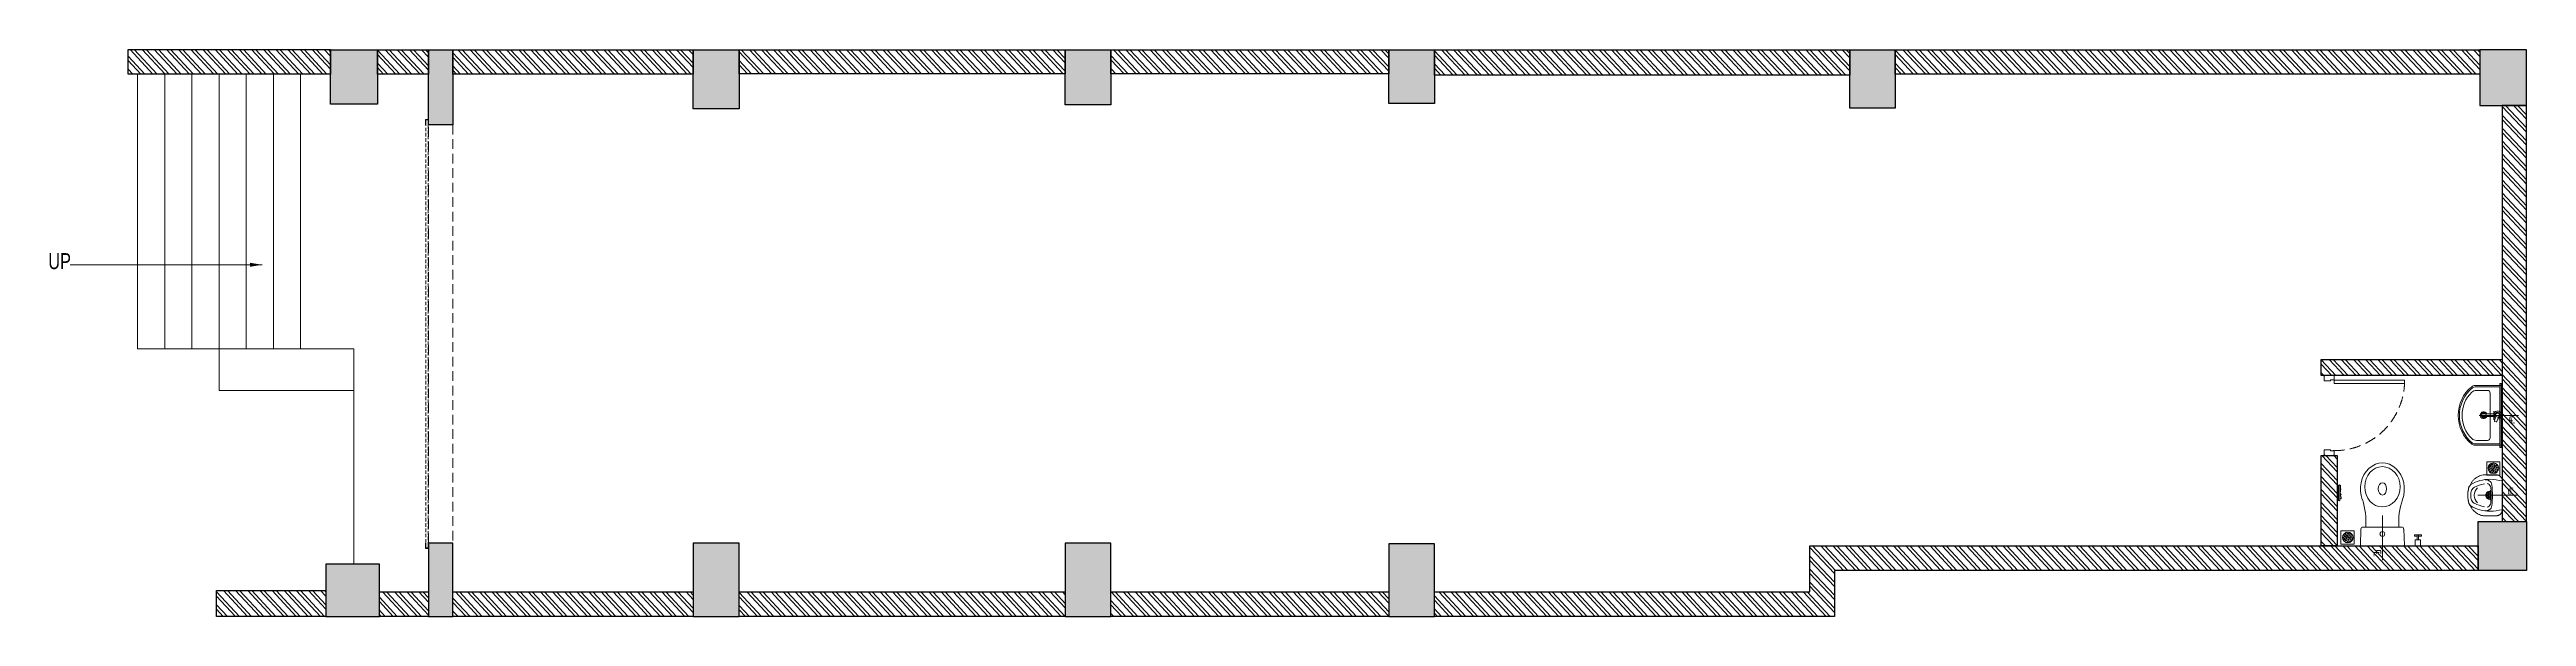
# Model space of a CAD drawing. Header units: feet. Extents: x -23263 to 0, y -432 to 4889.
import ezdxf

# ---------------------------------------------------------------- set-up
doc = ezdxf.new("R2010")
doc.units = ezdxf.units.FT
doc.header["$LTSCALE"] = 33
doc.header["$MEASUREMENT"] = 0
for name, pattern in [('a_p6_plan_L18$0$HIDDEN', [0.375, 0.25, -0.125]), ('CENTER', [2, 1.25, -0.25, 0.25, -0.25]), ('DOT2', [0.125, 0, -0.125]), ('HIDDEN', [9.525, 6.35, -3.175]), ('HIDDEN2', [4.7625, 3.175, -1.5875]), ('HIDDENX2', [0.75, 0.5, -0.25])]:
    doc.linetypes.add(name, pattern=pattern)
for name, color, linetype, lineweight in [('A-shutter', 8, 'Continuous', 18), ('beam', 90, 'Continuous', 9), ('centerline-toilets', 2, 'CENTER', 13), ('Door', 2, 'Continuous', 13), ('ele', 252, 'Continuous', 13), ('Fhitting', 152, 'Continuous', 30), ('LENS-DOOR', 34, 'Continuous', 20), ('LN-HATCH', 251, 'Continuous', 0), ('Mirror', 150, 'Continuous', 20), ('Panelling', 65, 'Continuous', 18), ('PARTITION', 22, 'Continuous', 30), ('rolling shutter', 1, 'Continuous', 5), ('Steps', 4, 'Continuous', 9), ('Toilet', 5, 'Continuous', 9)]:
    doc.layers.add(name, color=color, linetype=linetype, lineweight=lineweight)
doc.layers.add('A-WALL', color=1, linetype='Continuous')
doc.layers.add('column', color=10, linetype='Continuous')
doc.styles.get("Standard").update_dxf_attribs({"font": 'GILC____.TTF'})
doc.dimstyles.new('01', dxfattribs={"dimtxt": 150, "dimasz": 115, "dimexe": 115, "dimexo": 115, "dimgap": 115, "dimtad": 0, "dimdec": 0, "dimzin": 0, "dimdsep": 46, "dimtxsty": 'Standard', "dimblk": 'ARCHTICK', "dimcen": 115, "dimdle": 115, "dimclrd": 256, "dimclre": 256, "dimclrt": 256, "dimadec": 0, "dimazin": 0, "dimtfac": 1, "dimtdec": 0, "dimtofl": 0, "dimtmove": 1, "dimatfit": 3, "dimfxl": 1, "dimtolj": 1, "dimtzin": 0, "dimlwd": -1, "dimlwe": -1, "dimarcsym": 0})

# ---------------------------------------------------------------- blocks, each defined once
blk = doc.blocks.new('_ArchTick')
at = {"const_width": 0.15}
blk.add_lwpolyline([(-0.5, -0.5), (0.5, 0.5)], dxfattribs=at)
blk = doc.blocks.new('*U10')
at = {"layer": 'A-shutter', "color": 5, "ltscale": 10}
for points in [[(41039715, -1561539), (41039715, -1561544), (41039670, -1561544), (41039670, -1561564), (41039715, -1561564), (41039715, -1561569), (41039665, -1561569), (41039665, -1561539)], [(41043641, -1561539), (41043641, -1561544), (41043686, -1561544), (41043686, -1561564), (41043641, -1561564), (41043641, -1561569), (41043691, -1561569), (41043691, -1561539)]]:
    blk.add_lwpolyline(points, close=True, dxfattribs=at)
at = {"layer": 'A-shutter', "color": 5, "linetype": 'HIDDENX2', "ltscale": 2}
blk.add_lwpolyline([(41039670, -1561544), (41039670, -1561564), (41043686, -1561564), (41043686, -1561544)], close=True, dxfattribs=at)
blk = doc.blocks.new('DLF-RSP-AR-CD-DWG-4DT-3113$0$X-TYPICAL TOILET UPPER FLOORS - 02$0$urinals')
at = {"layer": 'Toilet'}
for p, q in [((0, -16), (0, 8)), ((-46, -115), (46, -115)), ((0, -105), (0, -161))]:
    blk.add_line(p, q, dxfattribs=at)
blk.add_lwpolyline([(135, 0), (-135, 0, 0.036949), (-150, -116, 0.138094), (-100, -297, 0.221721), (-52, -318, 0.062656), (0, -325, 0.062656), (52, -318, 0.221721), (100, -297, 0.138094), (150, -116, 0.036949)], format="xyb", close=True, dxfattribs=at)
for centre, radius, start, end in [((-91, -153), 53.8, 148.4868, 188.6401), ((-94, -145), 47.1, 93.3708, 154.4824), ((-71, -150), 40.2, 106.7016, 169.725), ((414, -38), 538, 193.994, 204.5632), ((3, -1238), 1145, 90.1625, 95.0265), ((-51, -225), 119, 89.5454, 105.8857), ((0, -996), 891, 89.9918, 93.182), ((0, -115), 40, 167.428, 12.572), ((0, -115), 33, 164.1814, 15.8186), ((0, -115), 32, 163.6049, 16.3951), ((0, -115), 22.6, 155.6653, 24.3347), ((0, -115), 14.7, 139.9109, 40.0891), ((-3, -1238), 1145, 84.9735, 89.8375), ((0, -996), 891, 86.818, 90.0082), ((51, -225), 119, 74.1143, 90.4546), ((-414, -38), 538, 335.4368, 346.006), ((71, -150), 40.2, 10.275, 73.2984), ((94, -145), 47.1, 25.5176, 86.6292), ((91, -153), 53.8, 351.3599, 31.5132), ((-30, -241), 50, 204.5632, 250.4606), ((-2, -165), 97.6, 225, 270.9552), ((-2, -161), 135, 250.4606, 270.6492), ((2, -165), 97.6, 269.0448, 315), ((2, -161), 135, 269.3508, 289.5394), ((30, -241), 50, 289.5394, 335.4368)]:
    blk.add_arc(centre, radius, start, end, dxfattribs=at)
blk.add_open_spline([(135, 0), (105, 0), (76, 0), (-13, 0), (-73, 0), (-133, 0), (-133, 0), (-134, 0), (-134, 0), (-135, 0), (-135, 0), (-135, 0), (-135, 0), (-135, 0), (-135, 0), (-135, 0), (-135, 0), (-135, 0), (-135, 0), (-135, 0), (-135, 0), (-135, 0), (-135, 0), (-136, 0), (-136, 0), (-136, 0), (-137, 0), (-138, 0), (-138, 0), (-141, 0), (-142, 0), (-146, -1), (-149, -2), (-155, -3), (-158, -5), (-163, -7), (-166, -9), (-171, -13), (-173, -15), (-178, -19), (-180, -22), (-184, -27), (-185, -29), (-188, -35), (-189, -38), (-191, -43), (-191, -46), (-192, -50), (-192, -51), (-192, -52), (-192, -54), (-193, -56), (-193, -56), (-193, -57), (-193, -57), (-193, -57), (-193, -57), (-193, -57), (-193, -57), (-193, -57), (-193, -57), (-193, -58), (-193, -58), (-193, -58), (-193, -58), (-193, -58), (-193, -58), (-193, -58), (-193, -59), (-193, -59), (-193, -60), (-193, -61), (-193, -62), (-193, -65), (-193, -66), (-193, -72), (-193, -75), (-193, -86), (-193, -93), (-193, -114), (-193, -128), (-193, -146), (-193, -145), (-193, -149), (-193, -150), (-193, -154), (-193, -156), (-193, -159), (-193, -159), (-193, -159), (-193, -159), (-193, -160), (-193, -160), (-193, -160), (-193, -160), (-193, -160), (-193, -160), (-193, -160), (-193, -160), (-193, -160), (-193, -160), (-193, -160), (-193, -161), (-193, -161), (-193, -161), (-193, -162), (-193, -162), (-192, -164), (-192, -165), (-192, -168), (-192, -170), (-192, -176), (-191, -180), (-189, -191), (-188, -198), (-183, -212), (-180, -219), (-173, -233), (-169, -240), (-159, -253), (-154, -259), (-142, -271), (-136, -277), (-123, -287), (-115, -292), (-101, -301), (-93, -305), (-77, -311), (-69, -314), (-53, -319), (-44, -321), (-28, -323), (-20, -324), (-9, -325), (-7, -325), (-3, -325), (-1, -325), (2, -325), (4, -325), (8, -325), (11, -325), (21, -324), (27, -323), (42, -321), (50, -319), (67, -315), (75, -312), (92, -305), (100, -301), (115, -292), (123, -288), (136, -277), (143, -271), (155, -259), (160, -252), (170, -238), (174, -231), (181, -217), (184, -210), (188, -195), (190, -188), (191, -179), (191, -178), (192, -174), (192, -171), (192, -168), (192, -167), (192, -164), (192, -162), (192, -160), (192, -160), (192, -160), (192, -160), (192, -160), (192, -159), (192, -159), (192, -159), (192, -158), (192, -157), (192, -156), (192, -155), (192, -152), (192, -150), (192, -143), (192, -144), (192, -132), (192, -124), (192, -99), (192, -82), (192, -65), (192, -64), (192, -62), (192, -60), (192, -58), (192, -58), (192, -57), (192, -57), (192, -57), (192, -57), (192, -57), (192, -57), (192, -57), (192, -57), (192, -57), (192, -57), (192, -56), (192, -56), (192, -55), (192, -55), (192, -53), (192, -52), (192, -48), (191, -46), (190, -40), (189, -37), (186, -31), (184, -28), (180, -22), (178, -19), (173, -14), (170, -12), (164, -8), (161, -6), (155, -3), (151, -2), (145, -1), (142, 0), (137, 0), (136, 0), (135, 0)], degree=3, knots=[0, 0, 0, 0, 0.329607, 0.329607, 0.988822, 0.988822, 0.996691, 0.996691, 0.998638, 0.998638, 0.99992, 0.99992, 1.000227, 1.000227, 1.000534, 1.000534, 1.001148, 1.001148, 1.002375, 1.002375, 1.00483, 1.00483, 1.009739, 1.009739, 1.019558, 1.019558, 1.039196, 1.039196, 1.078472, 1.078472, 1.157024, 1.157024, 1.314128, 1.314128, 1.471232, 1.471232, 1.628335, 1.628335, 1.785439, 1.785439, 1.942543, 1.942543, 2.099647, 2.099647, 2.256751, 2.256751, 2.413855, 2.413855, 2.450944, 2.450944, 2.525122, 2.525122, 2.556641, 2.556641, 2.563699, 2.563699, 2.567479, 2.567479, 2.57001, 2.57001, 2.570783, 2.570783, 2.572328, 2.572328, 2.573873, 2.573873, 2.576964, 2.576964, 2.583145, 2.583145, 2.595507, 2.595507, 2.620232, 2.620232, 2.669681, 2.669681, 2.76858, 2.76858, 2.966376, 2.966376, 3.36197, 3.36197, 3.45996, 3.45996, 3.491387, 3.491387, 3.554241, 3.554241, 3.562213, 3.562213, 3.566829, 3.566829, 3.570018, 3.570018, 3.570684, 3.570684, 3.571294, 3.571294, 3.571904, 3.571904, 3.573124, 3.573124, 3.575564, 3.575564, 3.580444, 3.580444, 3.590203, 3.590203, 3.609723, 3.609723, 3.648762, 3.648762, 3.72684, 3.72684, 3.861362, 3.861362, 3.995884, 3.995884, 4.130406, 4.130406, 4.264928, 4.264928, 4.39945, 4.39945, 4.533972, 4.533972, 4.668494, 4.668494, 4.803016, 4.803016, 4.937539, 4.937539, 5.072061, 5.072061, 5.118026, 5.118026, 5.144558, 5.144558, 5.17109, 5.17109, 5.224154, 5.224154, 5.330281, 5.330281, 5.468863, 5.468863, 5.607445, 5.607445, 5.746027, 5.746027, 5.884609, 5.884609, 6.023191, 6.023191, 6.161773, 6.161773, 6.300355, 6.300355, 6.438937, 6.438937, 6.577519, 6.577519, 6.602876, 6.602876, 6.653589, 6.653589, 6.673028, 6.673028, 6.711906, 6.711906, 6.713712, 6.713712, 6.715518, 6.715518, 6.719129, 6.719129, 6.726351, 6.726351, 6.740796, 6.740796, 6.769686, 6.769686, 6.827466, 6.827466, 6.943027, 6.943027, 7.174147, 7.174147, 7.636387, 7.636387, 7.659394, 7.659394, 7.705407, 7.705407, 7.71212, 7.71212, 7.713128, 7.713128, 7.714137, 7.714137, 7.716153, 7.716153, 7.720185, 7.720185, 7.728249, 7.728249, 7.744378, 7.744378, 7.776636, 7.776636, 7.841152, 7.841152, 7.970184, 7.970184, 8.14844, 8.14844, 8.326696, 8.326696, 8.504953, 8.504953, 8.683209, 8.683209, 8.861465, 8.861465, 9.039722, 9.039722, 9.217978, 9.217978, 9.283185, 9.283185, 9.283185, 9.283185], dxfattribs=at)
blk = doc.blocks.new('jALI')
at = {"layer": 'Toilet', "ltscale": 5}
h = blk.add_hatch(dxfattribs=at)
h.set_pattern_fill('HEX', color=256, scale=50, angle=135, double=1)
h.set_pattern_definition([(135, (-344825.863, 460708.187), (-7.65465545, -7.65465545), [6.25, -12.5]), (255, (-344825.863, 460708.187), (10.4564538, -2.80179835), [6.25, -12.5]), (195, (-344830.282, 460712.606), (2.80179835, -10.4564538), [6.25, -12.5])])
edge = h.paths.add_edge_path()
edge.add_arc((-393188, 163648), 50, -90, 270)
blk.add_lwpolyline([(-393250, 163582), (-393126, 163582), (-393126, 163709), (-393250, 163709)], close=True, dxfattribs=at)
blk.add_circle((-393188, 163648), 50, dxfattribs=at)
blk = doc.blocks.new('Urinal')
at = {"layer": 'centerline-toilets', "linetype": 'HIDDEN', "ltscale": 10}
blk.add_line((0, 231), (0, -137), dxfattribs=at)
at = {"layer": 'Fhitting', "lineweight": 0, "ltscale": 0.5, "rotation": 180}
blk.add_blockref('DLF-RSP-AR-CD-DWG-4DT-3113$0$X-TYPICAL TOILET UPPER FLOORS - 02$0$urinals', (0, 0), dxfattribs=at)
at = {"layer": 'Fhitting', "lineweight": 0, "ltscale": 0.5, "xscale": -1, "rotation": 90}
blk.add_blockref('jALI', (163394, -393104), dxfattribs=at)
at = {"layer": 'centerline-toilets', "linetype": 'DOT2', "insert": (-31, -69), "char_height": 75, "width": 495.83, "attachment_point": 5, "rotation": 270}
blk.add_mtext('{\\fISOCPEUR|b0|i0|c0|p34;℄}', dxfattribs=at)
blk = doc.blocks.new('WC')
at = {"layer": 'centerline-toilets', "linetype": 'HIDDEN', "ltscale": 10}
blk.add_line((0, 286), (0, -135), dxfattribs=at)
at = {"layer": 'Toilet'}
for p, q in [((-419, 507), (-425, 507)), ((-425, 507), (-425, 489)), ((-419, 489), (-425, 489)), ((-419, 507), (-419, 489)), ((-419, 504), (-413, 504)), ((-419, 492), (-413, 492)), ((-413, 567), (-413, 429)), ((-401, 567), (-401, 429)), ((-206, 6), (-202, 157)), ((-200, 0), (200, 0)), ((181, 177), (-183, 177)), ((206, 6), (200, 157))]:
    blk.add_line(p, q, dxfattribs=at)
at = {"layer": 'Toilet', "ltscale": 100}
for p, q in [((366, 103), (300, 103)), ((300, 92), (300, 103)), ((326, 92), (300, 92)), ((307, 0), (307, 57)), ((359, 57), (307, 57)), ((326, 103), (326, 57)), ((340, 103), (340, 57)), ((366, 92), (340, 92)), ((359, 57), (359, 0)), ((366, 92), (366, 103)), ((359, 0), (307, 0))]:
    blk.add_line(p, q, dxfattribs=at)
at = {"layer": 'Toilet'}
blk.add_circle((0, 112), 22.9, dxfattribs=at)
for centre, radius, start, end in [((-407, 567), 6, 0, 180), ((-407, 429), 6, 180, 0), ((-776, 231), 622, 354.997, 19.0619), ((776, 226), 623, 160.5196, 184.5617), ((-200, 6), 5.72, 177.9546, 270), ((-182, 158), 19.3, 90.3509, 180.8981), ((180, 158), 19.3, 359.1019, 89.6491), ((200, 6), 5.72, 270, 2.0454)]:
    blk.add_arc(centre, radius, start, end, dxfattribs=at)
at = {"layer": 'Toilet', "extrusion": (0, 0, -1)}
for centre, major_axis, ratio, start_param, end_param in [((0, 534), (0, -245), 0.842028, 7.436326, 11.41323), ((0, 535), (0, -57.2), 0.7, 1.570796326794896, 7.853981633974482)]:
    blk.add_ellipse(centre, major_axis=major_axis, ratio=ratio, start_param=start_param, end_param=end_param, dxfattribs=at)
blk.add_ellipse((0, 555), major_axis=(0, -189), ratio=0.878788, dxfattribs=at)
at = {"layer": 'Toilet'}
blk.add_open_spline([(-401, 441), (-397, 441), (-384, 439), (-389, 459), (-396, 480), (-386, 478), (-386, 491), (-403, 487), (-385, 532), (-396, 547), (-391, 570), (-397, 569), (-401, 568)], degree=3, knots=[0, 0, 0, 0, 9.744972, 33.823887, 47.583551, 49.497915, 60.560502, 63.822284, 93.508019, 135.756925, 141.904352, 150.301906, 150.301906, 150.301906, 150.301906], dxfattribs=at)
at = {"layer": 'Fhitting', "lineweight": 0, "ltscale": 0.5, "rotation": 270}
blk.add_blockref('jALI', (-163973, -393109), dxfattribs=at)
at = {"layer": 'centerline-toilets', "linetype": 'DOT2', "insert": (-36, -57), "char_height": 85.83, "width": 567.4, "attachment_point": 5, "rotation": 270}
blk.add_mtext('{\\fISOCPEUR|b0|i0|c0|p34;℄}', dxfattribs=at)
blk = doc.blocks.new('Wash Basin')
at = {"layer": 'PARTITION', "lineweight": 9}
h = blk.add_hatch(dxfattribs=at)
h.set_pattern_fill('ANSI38', color=256, scale=70, angle=990, style=0, double=1)
h.set_pattern_definition([(315, (-64.7135, -33.325), (6.18718, 6.18718), []), (45, (-64.7135, -33.325), (6.18718, 18.56155), [21.875, -13.125])])
h.paths.add_polyline_path([(300, -22), (-300, -22), (-300, -34), (300, -34)])
at = {"layer": 'centerline-toilets', "linetype": 'HIDDEN', "ltscale": 10}
blk.add_line((0, -238), (0, 130), dxfattribs=at)
at = {"layer": 'Mirror', "ltscale": 0.5}
blk.add_lwpolyline([(-300, -34), (-300, -46), (300, -46), (300, -34)], close=True, dxfattribs=at)
at = {"layer": 'Panelling', "lineweight": 9}
blk.add_lwpolyline([(-300, -22), (-300, -34), (300, -34), (300, -22)], close=True, dxfattribs=at)
at = {"layer": 'Toilet', "ltscale": 100}
for p, q in [((-280, -32), (-280, -278)), ((-270, -22), (270, -22)), ((-268, -55), (-268, -278)), ((-258, -45), (258, -45)), ((-15, -89), (-15, -208)), ((11, -208), (11, -89)), ((268, -55), (268, -278)), ((280, -32), (280, -278))]:
    blk.add_line(p, q, dxfattribs=at)
blk.add_lwpolyline([(-235, -264, 0.191896), (-217, -309, 0.420236), (217, -309, 0.191896), (235, -264), (235, -161, 0.414214), (210, -136), (-210, -136, 0.414214), (-235, -161)], format="xyb", close=True, dxfattribs=at)
blk.add_lwpolyline([(41, -103), (-41, -103)], dxfattribs=at)
blk.add_lwpolyline([(23, -62), (58, -74, -0.414214), (61, -81), (58, -93, -0.414214), (50, -96), (16, -85)], format="xyb", dxfattribs=at)
for centre, radius in [((-2, -197), 22.5), ((-2, -67), 17.5)]:
    blk.add_circle(centre, radius, dxfattribs=at)
for centre, radius, start, end in [((-270, -32), 10, 90, 180), ((-258, -55), 10, 90, 180), ((-2, -197), 32.1, 113.0898, 66.246), ((-2, -197), 20.5, 128.0403, 237.2899), ((-2, -197), 20.5, 304.4733, 50.7332), ((258, -55), 10, 0, 90), ((270, -32), 10, 0, 90), ((-230, -278), 50, 180, 218.4461), ((0, -89), 348, 219.2826, 320.7174), ((-230, -278), 38, 180, 218.4461), ((0, -89), 336, 219.313, 320.687), ((230, -278), 38, 321.5539, 0), ((230, -278), 50, 321.5539, 0)]:
    blk.add_arc(centre, radius, start, end, dxfattribs=at)
for centre, major_axis, start_param, end_param in [((-2, -67), (0, 38.3), 4.720493, 9.081982), ((-2, -67), (-0.2, -25.6), 1.769108, 7.074098), ((-2, -208), (-9.04, 9.04), 0.785398, 3.926991), ((-2, -67), (0, 38.3), 3.484555, 4.083576)]:
    blk.add_ellipse(centre, major_axis=major_axis, ratio=1, start_param=start_param, end_param=end_param, dxfattribs=at)
at = {"layer": 'centerline-toilets', "linetype": 'DOT2', "insert": (33, 62), "char_height": 75, "width": 495.83, "attachment_point": 5, "rotation": 90}
blk.add_mtext('{\\fISOCPEUR|b0|i0|c0|p34;℄}', dxfattribs=at)
blk = doc.blocks.new('*U9')
at = {"layer": 'LENS-DOOR'}
for p, q in [((547492, 1778574), (547492, 1779235)), ((547523, 1779235), (547492, 1779235)), ((547523, 1779235), (547523, 1778574)), ((547447, 1778569), (547452, 1778569)), ((547447, 1778484), (547447, 1778569)), ((547447, 1778484), (547452, 1778484)), ((547452, 1778574), (547489, 1778574)), ((547452, 1778569), (547452, 1778574)), ((547452, 1778479), (547452, 1778484)), ((547452, 1778479), (547499, 1778479)), ((547489, 1778540), (547489, 1778574)), ((547489, 1778540), (547499, 1778540)), ((547523, 1778574), (547492, 1778574)), ((547499, 1778479), (547499, 1778540)), ((548145, 1778479), (548145, 1778540)), ((548156, 1778540), (548145, 1778540)), ((548192, 1778479), (548145, 1778479)), ((548192, 1778574), (548156, 1778574)), ((548156, 1778540), (548156, 1778574)), ((548192, 1778569), (548192, 1778574)), ((548197, 1778569), (548192, 1778569)), ((548192, 1778479), (548192, 1778484)), ((548197, 1778484), (548192, 1778484)), ((548197, 1778484), (548197, 1778569))]:
    blk.add_line(p, q, dxfattribs=at)
at = {"layer": 'LENS-DOOR', "color": 7, "linetype": 'HIDDEN2', "extrusion": (0, 0, -1)}
blk.add_ellipse((547492, 1778574), major_axis=(661, 0), ratio=1, start_param=-1.570791, end_param=0.051209, dxfattribs=at)

msp = doc.modelspace()

# ---------------------------------------------------------------- hatches: boundary and pattern name
at = {"layer": 'column'}
h = msp.add_hatch(color=8, dxfattribs=at)
h.dxf.hatch_style = 1
h.paths.add_polyline_path([(-5928, 4888), (-6355, 4888), (-6355, 4338), (-5928, 4338)])
h.paths.add_polyline_path([(-10256, 4888), (-10685, 4888), (-10685, 4383), (-10256, 4383)])
h.paths.add_polyline_path([(-16786, 4888), (-17219, 4888), (-17219, 4332), (-16786, 4332)])
h.paths.add_polyline_path([(-19474, 257), (-19704, 257), (-19704, -432), (-19474, -432)])
h.paths.add_polyline_path([(-16786, 257), (-17219, 257), (-17219, -432), (-16786, -432)])
h.paths.add_polyline_path([(-13295, 257), (-13725, 257), (-13725, -432), (-13295, -432)])
h.paths.add_polyline_path([(0, 458), (-455, 458), (-455, 0), (0, 0)])
h.paths.add_polyline_path([(-20165, 59), (-20669, 59), (-20669, -432), (-20165, -432)])
h.paths.add_polyline_path([(-20182, 4377), (-20623, 4377), (-20623, 4888), (-20182, 4888)])
h.paths.add_polyline_path([(-10256, 248), (-10685, 248), (-10685, -432), (-10256, -432)])
h.paths.add_polyline_path([(-13725, 4888), (-13295, 4888), (-13295, 4371), (-13725, 4371)])
h.paths.add_polyline_path([(-19704, 4183), (-19704, 4888), (-19474, 4888), (-19474, 4183)])
h.paths.add_polyline_path([(0, 4888), (-438, 4888), (-438, 4365), (0, 4365)])
at = {"layer": 'LN-HATCH'}
h = msp.add_hatch(dxfattribs=at)
h.set_pattern_fill('ANSI32', color=256, scale=222, angle=88.11)
h.set_pattern_definition([(133.11, (-3379912.135, 5464496.31), (-60.7760807, -56.89315), []), (133.11, (-3379910.84, 5464535.53), (-60.7760807, -56.89315), [])])
h.paths.add_polyline_path([(-20623, 4659), (-22526, 4659), (-22526, 4889), (-20623, 4889)])
h.paths.add_polyline_path([(-19704, 4659), (-20182, 4659), (-20182, 4888), (-19704, 4888)])
h.paths.add_polyline_path([(-17219, 4659), (-19474, 4659), (-19474, 4888), (-17219, 4888)])
h.paths.add_polyline_path([(-13725, 4662), (-16786, 4662), (-16786, 4888), (-13725, 4888)])
h.paths.add_polyline_path([(-10685, 4662), (-13295, 4662), (-13295, 4888), (-10685, 4888)])
h.paths.add_polyline_path([(-6355, 4649), (-10256, 4649), (-10256, 4888), (-6355, 4888)])
h.paths.add_polyline_path([(-438, 4658), (-5928, 4658), (-5928, 4888), (-438, 4888)])
h.paths.add_polyline_path([(-227, 458), (0, 458), (0, 4365), (-227, 4365)])
h.paths.add_polyline_path([(-10256, -202), (-6729, -202), (-6729, 230), (-455, 230), (-455, 0), (-6499, 0), (-6499, -432), (-10256, -432)])
h.paths.add_polyline_path([(-13295, -202), (-10685, -202), (-10685, -432), (-13295, -432)])
h.paths.add_polyline_path([(-16786, -202), (-13725, -202), (-13725, -432), (-16786, -432)])
h.paths.add_polyline_path([(-19474, -202), (-17219, -202), (-17219, -432), (-19474, -432)])
h.paths.add_polyline_path([(-20165, -202), (-19704, -202), (-19704, -432), (-20165, -432)])
h.paths.add_polyline_path([(-21696, -190), (-20669, -190), (-20669, -432), (-21696, -432)])
h = msp.add_hatch(dxfattribs=at)
h.set_pattern_fill('ANSI32', color=256, scale=222, angle=88.11)
h.paths.add_polyline_path([(-1927, 1980), (-227, 1980), (-227, 1830), (-1927, 1830)])
h.paths.add_polyline_path([(-1777, 230), (-1927, 230), (-1927, 1080), (-1777, 1080)])

# ---------------------------------------------------------------- linework, layer by layer
at = {"layer": 'A-WALL'}
for points in [[(-20623, 4659), (-22526, 4659), (-22526, 4889), (-20623, 4889)], [(-19704, 4659), (-20182, 4659), (-20182, 4888), (-19704, 4888)], [(-17219, 4659), (-19474, 4659), (-19474, 4888), (-17219, 4888)], [(-13725, 4662), (-16786, 4662), (-16786, 4888), (-13725, 4888)], [(-10685, 4662), (-13295, 4662), (-13295, 4888), (-10685, 4888)], [(-6355, 4649), (-10256, 4649), (-10256, 4888), (-6355, 4888)], [(-438, 4658), (-5928, 4658), (-5928, 4888), (-438, 4888)], [(-227, 458), (0, 458), (0, 4365), (-227, 4365)], [(-1927, 1980), (-227, 1980), (-227, 1830), (-1927, 1830)], [(-1777, 230), (-1927, 230), (-1927, 1080), (-1777, 1080)], [(-10256, -202), (-6729, -202), (-6729, 230), (-455, 230), (-455, 0), (-6499, 0), (-6499, -432), (-10256, -432)], [(-21696, -190), (-20669, -190), (-20669, -432), (-21696, -432)], [(-20165, -202), (-19704, -202), (-19704, -432), (-20165, -432)], [(-19474, -202), (-17219, -202), (-17219, -432), (-19474, -432)], [(-16786, -202), (-13725, -202), (-13725, -432), (-16786, -432)], [(-13295, -202), (-10685, -202), (-10685, -432), (-13295, -432)]]:
    msp.add_lwpolyline(points, close=True, dxfattribs=at)
at = {"layer": 'beam', "linetype": 'a_p6_plan_L18$0$HIDDEN', "lineweight": 5, "ltscale": 11}
msp.add_lwpolyline([(-19474, 257), (-19704, 257), (-19704, 4183), (-19474, 4183)], close=True, dxfattribs=at)
at = {"layer": 'column'}
for points in [[(-20182, 4377), (-20623, 4377), (-20623, 4888), (-20182, 4888)], [(-19704, 4183), (-19704, 4888), (-19474, 4888), (-19474, 4183)], [(-17219, 4888), (-16786, 4888), (-16786, 4332), (-17219, 4332)], [(-10685, 4888), (-10256, 4888), (-10256, 4383), (-10685, 4383)], [(-6355, 4888), (-5928, 4888), (-5928, 4338), (-6355, 4338)], [(0, 4888), (-438, 4888), (-438, 4365), (0, 4365)], [(-16786, 257), (-17219, 257), (-17219, -432), (-16786, -432)], [(-10256, 248), (-10685, 248), (-10685, -432), (-10256, -432)], [(-455, 458), (0, 458), (0, 0), (-455, 0), (-455, 230)], [(-20165, 59), (-20669, 59), (-20669, -432), (-20165, -432)]]:
    msp.add_lwpolyline(points, close=True, dxfattribs=at)
for points in [[(-13725, 4888), (-13295, 4888), (-13295, 4371), (-13725, 4371), (-13725, 4888)], [(-19474, -432), (-19474, 257), (-19704, 257), (-19704, -432), (-19474, -432)], [(-13295, -432), (-13295, 257), (-13725, 257), (-13725, -432), (-13295, -432)]]:
    msp.add_lwpolyline(points, dxfattribs=at)
at = {"layer": 'Steps'}
for p, q in [((-22436, 4659), (-22436, 2079)), ((-22181, 4659), (-22181, 2079)), ((-21926, 4659), (-21926, 2079)), ((-21671, 4659), (-21671, 2079)), ((-21416, 4659), (-21416, 2079)), ((-21161, 4659), (-21161, 2079)), ((-20906, 4659), (-20906, 2079)), ((-20406, 2079), (-22436, 2079)), ((-21671, 1689), (-21671, 2079)), ((-20406, 59), (-20406, 2079)), ((-21671, 1689), (-20406, 1689))]:
    msp.add_line(p, q, dxfattribs=at)

# ---------------------------------------------------------------- block references
at = {"layer": 'Door', "rotation": 270}
msp.add_blockref('*U9', (-1780379, 549277), dxfattribs=at)
at = {"layer": 'ele', "color": 0, "lineweight": -2, "rotation": 270}
msp.add_blockref('Wash Basin', (-205, 1455), dxfattribs=at)
at = {"layer": 'ele', "color": 0, "lineweight": -2}
msp.add_blockref('WC', (-1353, 230), dxfattribs=at)
at = {"layer": 'ele', "color": 0, "lineweight": -2, "xscale": -1, "rotation": 90}
msp.add_blockref('Urinal', (-227, 705), dxfattribs=at)
at = {"layer": 'rolling shutter', "color": 2, "xscale": -1, "rotation": 270}
msp.add_blockref('*U10', (1541836, -41039458), dxfattribs=at)

# ---------------------------------------------------------------- texts
at = {"layer": 'Steps', "insert": (-23275, 2826), "char_height": 150, "attachment_point": 7}
msp.add_mtext_dynamic_manual_height_columns('UP', width=543.73, gutter_width=4305, heights=[189], dxfattribs=at)

# ---------------------------------------------------------------- leaders
at = {"layer": 'Steps'}
msp.add_leader([(-21266, 2869), (-23068, 2869)], dimstyle='01', override={"dimgap": 115, "dimtad": 0}, dxfattribs=at)

doc.saveas('drawing.dxf')
